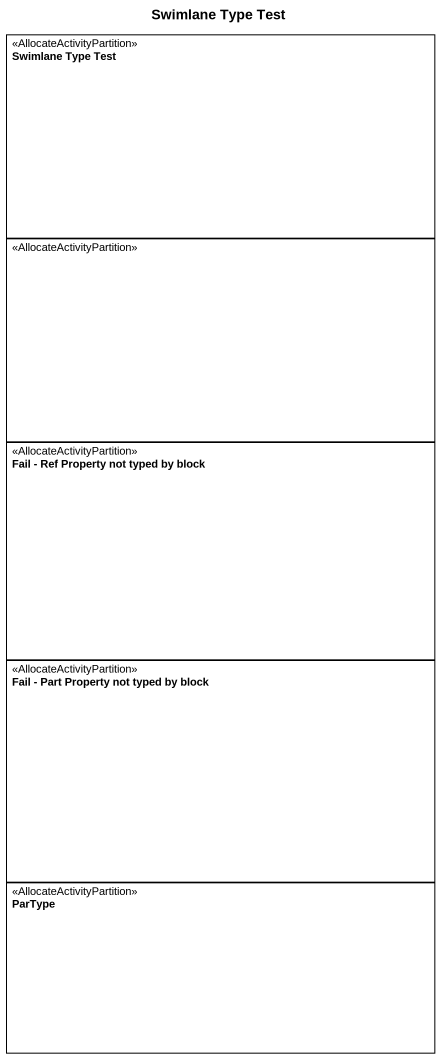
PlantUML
@startuml
title Swimlane Type Test
hide empty description
state "Swimlane Type Test" as Swimlane_Type_Test <<AllocateActivityPartition>>
state " " as lane1 <<AllocateActivityPartition>>
state "Fail - Ref Property not typed by block" as Fail_Ref_Property_not_typed <<AllocateActivityPartition>>
state "Fail - Part Property not typed by block" as Fail_Part_Property_not <<AllocateActivityPartition>>
state ParType <<AllocateActivityPartition>>
@enduml
